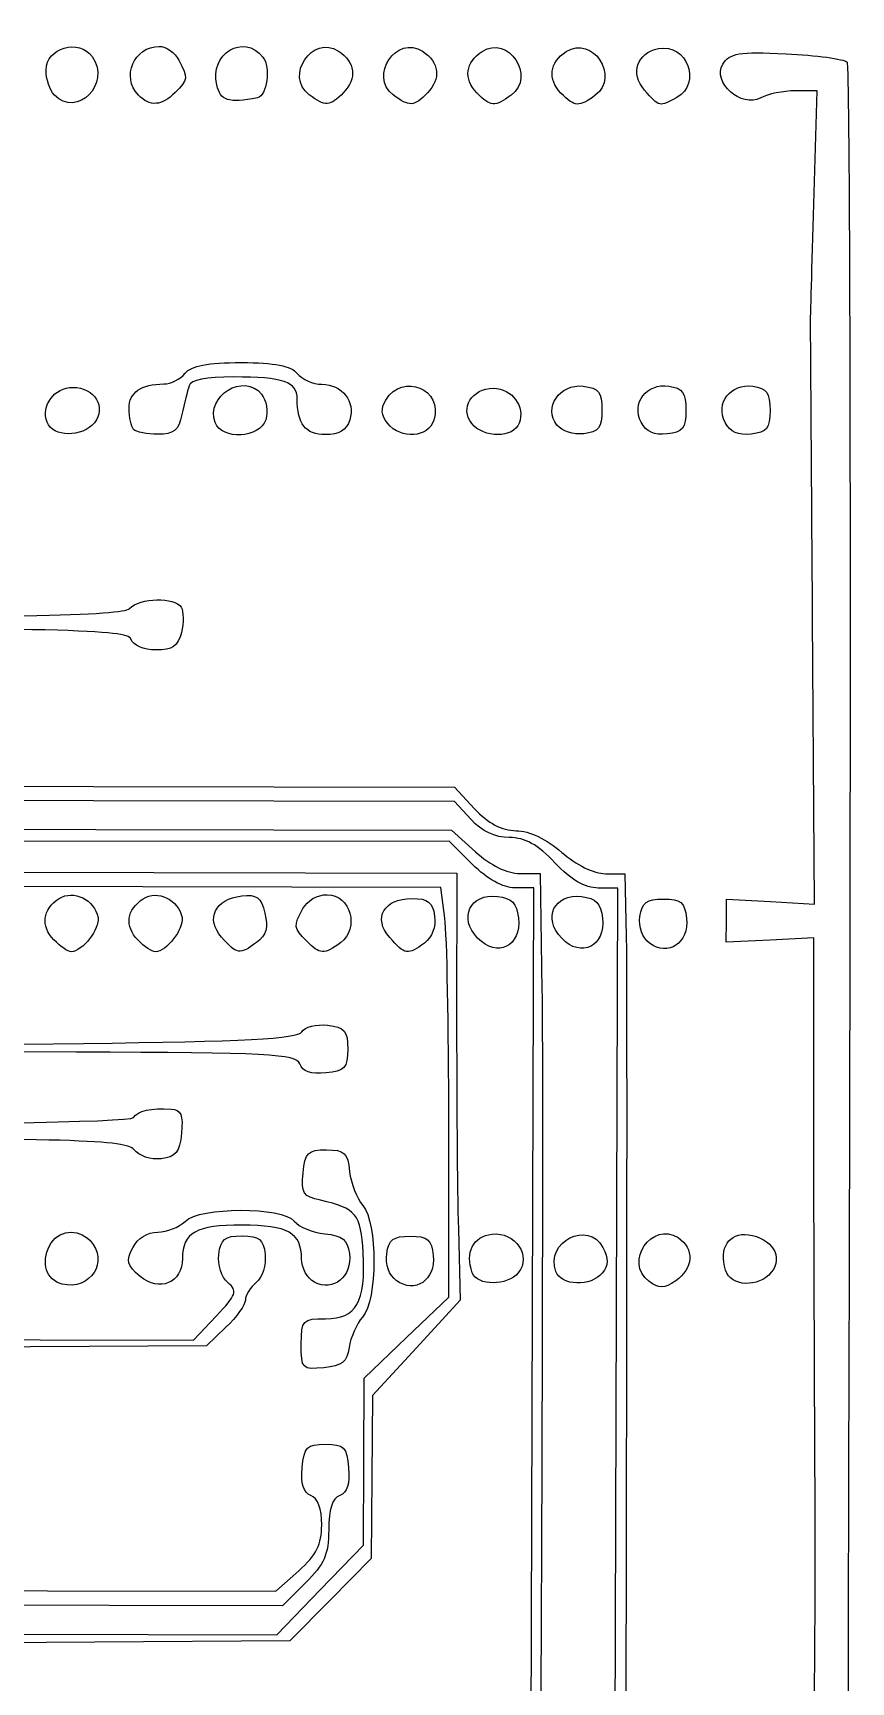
# Model space of a CAD drawing. Extents: x 25 to 242, y 39 to 365.
# Drawn here: x 198.27 to 222.81, y 179.28 to 228.72 of the extents above; entities that cross this region are included whole.
import ezdxf

# ---------------------------------------------------------------- set-up
doc = ezdxf.new("R2010")
doc.units = 0
doc.layers.add('Layer_1', color=7, linetype='CONTINUOUS')

msp = doc.modelspace()

# ---------------------------------------------------------------- linework, layer by layer
at = {"layer": 'Layer_1', "color": 7}
for points in [[(203.780888, 227.162063)], [(216.61455, 227.008423)], [(198.910266, 226.859893)], [(201.431952, 226.854883)], [(206.555759, 226.869013)], [(209.07745, 226.864013)], [(211.58654, 226.924563)], [(214.10823, 226.919563)], [(198.69252, 217.047943)], [(216.51182, 217.046273)], [(201.288617, 216.833633)], [(203.735893, 217.037243)], [(208.90974, 217.015053)], [(213.98754, 216.961873)], [(219.03351, 217.041273)], [(198.89883, 201.525923)], [(201.420516, 201.520923)], [(203.926854, 201.609823)], [(206.474355, 201.499463)], [(208.97023, 201.599153)], [(211.60808, 201.580953)], [(214.12976, 201.575953)], [(216.76516, 201.429173)], [(206.271118, 197.811353)], [(213.95352, 191.587323)], [(219.04646, 191.624613)], [(199.142711, 191.208473)], [(209.16851, 191.319253)], [(216.74105, 191.297573)], [(206.316525, 189.404213)]]:
    msp.add_lwpolyline(points, close=True, dxfattribs=at)
for points in [[(221.69277, 223.590463), (221.79499, 226.983823), (221.14048, 226.984823)], [(211.4314, 217.010273), (211.4314, 217.010073)], [(221.69039, 197.858533), (221.69539, 201.591533), (220.38179, 201.524233), (219.06819, 201.456933), (219.07019, 202.103323), (219.07219, 202.749713), (220.39239, 202.676213), (221.71257, 202.602713), (221.65487, 211.184453)], [(188.360217, 207.063013), (189.258451, 206.154383), (200.085955, 206.131383), (210.91346, 206.108383), (211.51543, 205.460713)], [(211.40934, 205.137743), (210.91748, 205.677453), (200.087288, 205.700453), (189.257099, 205.723453), (188.38096, 206.609743)], [(184.14029, 204.873153), (210.82721, 204.816453), (211.5432, 204.168533)], [(211.45566, 203.791713), (210.75316, 204.493473), (184.234407, 204.474973)], [(197.347466, 203.554983), (210.98412, 203.525983), (210.97812, 199.270553)], [(212.87226, 203.519313), (213.48534, 203.518313), (213.53704, 200.016893)], [(215.44157, 203.513183), (216.0274, 203.512183), (216.065, 201.626783)], [(210.6236, 202.184003), (210.50716, 203.096113), (197.085829, 203.124613)], [(213.85678, 164.573623), (213.17593, 165.250663), (213.23493, 184.169213), (213.29393, 203.087753), (212.72604, 203.088753)], [(220.73708, 163.984183), (220.74108, 165.150083), (218.21939, 165.155083), (215.69771, 165.160083), (215.75681, 184.120903), (215.81591, 203.081713), (215.22672, 203.082713)], [(199.562062, 198.160383), (192.97726, 198.174383), (192.307833, 198.886323)], [(192.725753, 198.928733), (193.393103, 198.349993), (199.781018, 198.425393)], [(193.98265, 180.722783), (205.586963, 180.698183), (206.887996, 182.037533), (208.189029, 183.376883), (208.196829, 185.881363), (208.204629, 188.385853), (209.47555, 189.602943), (210.74647, 190.820043), (210.74347, 196.045963)], [(211.02962, 192.868953), (211.08712, 190.722763), (209.77173, 189.294383), (208.45634, 187.865993), (208.43694, 185.422183), (208.41754, 182.978353), (207.195844, 181.743913), (205.974146, 180.509473), (194.268025, 180.437973)], [(201.48118, 191.439973), (201.48118, 191.440463)], [(211.44735, 191.550623), (211.44735, 191.550743)], [(204.059177, 189.913583), (203.479546, 189.355683), (189.39263, 189.282283), (175.30571, 189.208883), (174.628557, 189.832473), (174.628507, 189.832633)], [(174.72496, 190.239033), (175.440955, 189.591113), (189.261698, 189.561713), (203.082438, 189.532313), (203.765352, 190.250923)], [(178.134561, 182.039683), (205.557957, 181.997983), (206.242839, 182.613993)], [(216.059, 182.719723), (216.015, 165.698063), (218.53635, 165.584983), (221.0577, 165.471893), (221.1149, 164.176063)], [(206.444655, 182.249753), (205.75237, 181.565363), (174.568732, 181.627463)], [(213.51114, 181.044173), (213.43364, 165.572873), (213.95242, 164.937213)]]:
    msp.add_lwpolyline(points, dxfattribs=at)
for points in [[(198.660436, 227.610453), (198.662536, 228.274313), (199.655505, 228.560893), (200.045869, 228.010283)], [(203.780888, 227.162063), (203.555302, 228.096013), (204.587992, 228.719443), (205.167678, 227.999263)], [(206.555759, 226.869023), (205.808637, 227.432073), (206.651909, 228.684103), (207.435623, 228.175373)], [(209.07745, 226.864023), (208.33032, 227.427073), (209.17355, 228.679103), (209.95731, 228.170373)], [(211.7435, 228.166633), (212.53038, 228.672023), (213.36584, 227.416433), (212.61521, 226.856563)], [(214.26519, 228.161633), (215.05207, 228.667033), (215.88752, 227.411433), (215.13689, 226.851563)], [(217.02993, 228.251643), (217.88168, 228.421503), (218.34372, 227.200183), (217.58444, 226.785863)], [(200.045869, 228.010283), (200.620993, 227.199053), (199.592259, 226.156933), (198.910266, 226.859893)], [(201.431952, 226.854893), (200.905815, 227.397203), (201.301592, 228.320333), (202.059549, 228.318723)], [(202.059549, 228.318723), (202.263522, 228.318193), (202.527713, 228.130183), (202.646643, 227.900703)], [(205.167678, 227.999263), (205.41142, 227.696443), (205.293212, 226.832183), (205.000467, 226.776723)], [(207.435623, 228.175373), (207.93582, 227.850673), (207.995733, 227.351703), (207.58484, 226.932613)], [(209.95731, 228.170373), (210.45751, 227.845673), (210.51742, 227.346703), (210.10653, 226.927613)], [(211.58654, 226.924523), (211.17827, 227.345353), (211.24129, 227.844063), (211.7435, 228.166633)], [(214.10823, 226.919523), (213.69995, 227.340353), (213.76298, 227.839063), (214.26519, 228.161633)], [(216.61455, 227.008423), (216.17834, 227.505343), (216.38469, 228.122963), (217.02993, 228.251643)], [(218.96607, 227.783943), (219.16971, 228.118493), (219.43896, 228.162833), (220.85832, 228.095473)], [(220.85832, 228.095473), (221.76848, 228.052273), (222.59187, 227.940493), (222.68809, 227.847033)], [(198.910266, 226.859893), (198.772016, 227.002393), (198.659592, 227.340143), (198.660436, 227.610453)], [(202.646643, 227.900703), (202.926297, 227.361113), (202.922855, 227.332323), (202.530936, 226.932583)], [(220.09834, 226.774703), (219.51463, 226.456173), (218.63508, 227.240153), (218.96607, 227.783943)], [(222.68809, 227.847033), (222.78429, 227.753633), (222.80911, 210.098703), (222.74319, 188.613963)], [(205.000467, 226.776723), (204.126612, 226.611153), (203.896384, 226.683923), (203.780888, 227.162063)], [(217.58444, 226.785863), (217.05283, 226.495763), (217.06759, 226.492373), (216.61455, 227.008423)], [(221.14048, 226.984823), (220.78049, 226.985623), (220.31154, 226.891023), (220.09834, 226.774703)], [(202.530936, 226.932583), (202.134818, 226.528563), (201.773336, 226.503003), (201.431952, 226.854883)], [(207.58484, 226.932613), (207.170884, 226.510393), (207.042174, 226.502443), (206.555759, 226.869013)], [(210.10653, 226.927613), (209.69257, 226.505403), (209.56386, 226.497443), (209.07745, 226.864013)], [(212.61521, 226.856563), (212.12652, 226.492053), (211.99786, 226.500553), (211.58654, 226.924563)], [(215.13689, 226.851563), (214.6482, 226.487053), (214.51954, 226.495553), (214.10823, 226.919563)], [(221.59387, 219.981633), (221.59187, 220.100143), (221.63657, 221.724113), (221.69277, 223.590463)], [(221.65487, 211.184453), (221.62317, 215.904383), (221.59577, 219.863133), (221.59387, 219.981633)], [(202.83491, 218.518153), (203.020915, 218.746683), (203.511603, 218.839913), (204.517041, 218.837783)], [(203.735893, 217.037273), (203.437957, 217.840673), (204.596011, 218.548203), (205.127718, 217.887623)], [(204.517041, 218.837783), (205.522476, 218.835783), (206.01258, 218.740283), (206.197156, 218.511013)], [(208.85512, 217.715453), (209.36561, 218.545383), (210.58254, 218.035063), (210.29378, 217.112153)], [(198.69252, 217.047983), (198.50556, 217.552133), (198.910023, 218.095563), (199.471315, 218.094373)], [(199.471315, 218.094373), (200.117198, 218.093373), (200.483058, 217.488323), (200.113054, 217.033743)], [(201.150464, 217.457263), (201.152064, 217.943883), (201.51079, 218.197773), (202.194936, 218.196323)], [(202.194936, 218.196323), (202.402486, 218.195793), (202.690474, 218.340703), (202.83491, 218.518153)], [(202.949761, 218.140853), (202.904791, 217.992813), (202.810185, 217.605173), (202.739523, 217.279433)], [(204.281776, 218.407353), (203.464825, 218.409353), (203.003185, 218.316753), (202.949761, 218.140853)], [(206.194791, 217.751463), (206.196391, 218.265263), (205.791335, 218.404143), (204.281776, 218.407353)], [(206.197156, 218.511013), (206.340483, 218.332953), (206.671004, 218.186813), (206.931642, 218.186253)], [(206.931642, 218.186253), (207.546505, 218.185253), (207.946793, 217.675913), (207.772078, 217.117483)], [(211.4314, 217.010073), (211.06423, 217.466223), (211.4344, 218.069323), (212.07975, 218.067953)], [(212.07975, 218.067953), (212.64103, 218.066953), (213.04212, 217.521623), (212.85201, 217.018273)], [(213.98754, 216.961873), (213.57252, 217.477483), (214.06844, 218.214013), (214.77339, 218.128973)], [(214.77339, 218.128973), (215.24503, 218.072073), (215.3366, 217.955593), (215.33491, 217.414603)], [(216.51182, 217.046273), (216.2108, 217.627093), (216.67381, 218.229753), (217.34526, 218.131103)], [(217.34526, 218.131103), (217.75952, 218.070203), (217.85822, 217.930903), (217.8566, 217.409293)], [(219.03351, 217.041273), (218.73248, 217.622093), (219.1955, 218.224753), (219.86695, 218.126103)], [(219.86695, 218.126103), (220.2812, 218.065203), (220.37991, 217.925903), (220.37829, 217.404293)], [(205.127718, 217.887623), (205.271072, 217.709533), (205.326272, 217.365383), (205.250392, 217.122843)], [(207.04033, 216.677773), (206.442523, 216.678773), (206.192436, 216.996603), (206.194791, 217.751463)], [(208.90972, 217.015073), (208.71084, 217.262153), (208.6957, 217.456313), (208.85512, 217.715453)], [(200.113054, 217.033743), (199.750882, 216.588783), (198.859496, 216.597723), (198.69252, 217.047943)], [(201.288617, 216.833633), (201.211807, 216.912833), (201.149642, 217.193433), (201.150464, 217.457263)], [(202.739523, 217.279433), (202.636476, 216.804373), (202.494021, 216.687423), (202.019655, 216.688433)], [(205.250392, 217.122843), (205.076611, 216.567403), (203.934077, 216.502853), (203.735893, 217.037243)], [(207.772078, 217.117483), (207.675918, 216.810123), (207.454191, 216.676893), (207.04033, 216.677773)], [(210.29378, 217.112153), (210.12676, 216.578293), (209.30756, 216.520833), (208.90974, 217.015053)], [(215.33491, 217.414603), (215.33291, 216.879753), (215.23911, 216.757243), (214.78936, 216.704613)], [(217.29063, 216.697323), (216.90425, 216.652423), (216.659, 216.762323), (216.51182, 217.046273)], [(217.8566, 217.409293), (217.8546, 216.868303), (217.7626, 216.752203), (217.29063, 216.697323)], [(220.37829, 217.404293), (220.37629, 216.863303), (220.28429, 216.747213), (219.81232, 216.692323)], [(202.019655, 216.688433), (201.69439, 216.689233), (201.36542, 216.754433), (201.288617, 216.833633)], [(212.85201, 217.018273), (212.68224, 216.568723), (211.7908, 216.563573), (211.4314, 217.010273)], [(214.78936, 216.704613), (214.4904, 216.669613), (214.1296, 216.785413), (213.98754, 216.961873)], [(219.81232, 216.692323), (219.42594, 216.647423), (219.18069, 216.757323), (219.03351, 217.041273)], [(201.163315, 211.462863), (201.484218, 211.790183), (202.526856, 211.815923), (202.71535, 211.501163)], [(186.703672, 211.154543), (197.706193, 211.185143), (200.959091, 211.254553), (201.163315, 211.462863)], [(202.71535, 211.501163), (202.79045, 211.375763), (202.79317, 211.036403), (202.72145, 210.747023)], [(201.204975, 210.547023), (201.09997, 210.830183), (199.293535, 210.874283), (186.706285, 210.901023)], [(202.72145, 210.747023), (202.619192, 210.334743), (202.45397, 210.221173), (201.957937, 210.222233)], [(201.957937, 210.222233), (201.589113, 210.223033), (201.274865, 210.358563), (201.204975, 210.547023)], [(211.51543, 205.460713), (211.9209, 205.024453), (212.32749, 204.809733), (212.76101, 204.802913)], [(212.55883, 204.596633), (212.12907, 204.597423), (211.73079, 204.785033), (211.40934, 205.137743)], [(212.76101, 204.802913), (213.16116, 204.796913), (213.67909, 204.551003), (214.13018, 204.153613)], [(213.92699, 203.839603), (213.41303, 204.386203), (213.03455, 204.595623), (212.55883, 204.596633)], [(212.72604, 203.088753), (212.37, 203.089543), (211.89611, 203.351743), (211.45566, 203.791713)], [(211.5432, 204.168533), (211.98879, 203.765303), (212.49073, 203.520123), (212.87226, 203.519313)], [(215.22672, 203.082713), (214.82922, 203.083503), (214.40634, 203.329823), (213.92699, 203.839603)], [(214.13018, 204.153613), (214.55766, 203.777043), (215.09644, 203.513923), (215.44157, 203.513183)], [(198.89883, 201.525923), (198.490557, 201.946753), (198.553578, 202.445463), (199.055798, 202.768033)], [(199.055798, 202.768033), (199.485171, 203.043813), (200.119261, 202.734633), (200.220302, 202.200283)], [(201.420516, 201.520923), (201.012242, 201.941753), (201.075264, 202.440463), (201.577482, 202.763033)], [(201.577482, 202.763033), (202.006856, 203.038813), (202.640947, 202.729633), (202.741991, 202.195283)], [(203.926854, 201.609823), (203.438851, 202.165723), (203.725546, 202.750973), (204.533602, 202.848433)], [(204.533602, 202.848433), (204.980993, 202.902433), (205.109496, 202.805733), (205.224736, 202.328643)], [(206.364685, 202.468053), (206.489468, 202.705433), (206.804412, 202.883883), (207.097472, 202.883263)], [(207.097472, 202.883263), (207.792453, 202.882263), (208.074922, 201.876643), (207.500718, 201.448363)], [(208.97023, 201.599153), (208.45715, 202.183603), (208.79283, 202.771973), (209.63834, 202.770173)], [(209.63834, 202.770173), (210.12278, 202.769173), (210.26021, 202.662173), (210.3167, 202.242143)], [(211.60808, 201.580953), (211.02228, 202.184763), (211.37795, 202.931163), (212.20401, 202.831523)], [(212.20401, 202.831523), (212.63873, 202.779123), (212.78201, 202.631383), (212.83086, 202.185373)], [(214.12976, 201.575953), (213.54396, 202.179773), (213.89964, 202.926163), (214.7257, 202.826523)], [(214.7257, 202.826523), (215.16042, 202.774123), (215.3037, 202.626393), (215.35255, 202.180383)], [(216.47593, 202.229443), (216.53573, 202.654253), (216.67176, 202.755613), (217.18049, 202.754533)], [(217.18049, 202.754533), (217.70812, 202.753533), (217.82123, 202.658933), (217.87424, 202.175023)], [(205.224736, 202.328643), (205.33022, 201.891923), (205.267606, 201.668953), (204.97903, 201.453713)], [(206.474355, 201.499453), (206.084933, 201.900853), (206.081671, 201.929653), (206.364685, 202.468053)], [(210.3167, 202.242143), (210.3602, 201.918353), (210.2426, 201.607283), (210.01135, 201.434793)], [(216.76516, 201.429173), (216.54502, 201.595063), (216.43102, 201.910523), (216.47593, 202.229443)], [(200.220302, 202.200283), (200.283662, 201.865213), (199.74352, 201.174773), (199.418579, 201.175463)], [(202.741991, 202.195283), (202.805341, 201.860213), (202.26521, 201.169783), (201.940266, 201.170473)], [(210.74347, 196.045963), (210.74147, 198.920213), (210.68767, 201.682343), (210.6236, 202.184003)], [(212.83086, 202.185373), (212.92366, 201.337883), (212.19388, 200.977133), (211.60808, 201.580953)], [(215.35255, 202.180383), (215.44535, 201.332893), (214.71556, 200.972143), (214.12976, 201.575953)], [(217.87424, 202.175023), (217.95444, 201.442563), (217.31658, 201.013603), (216.76516, 201.429173)], [(199.418579, 201.175463), (199.319509, 201.175673), (199.085626, 201.333383), (198.89883, 201.525923)], [(201.940266, 201.170473), (201.841196, 201.170683), (201.607312, 201.328383), (201.420516, 201.520923)], [(204.97903, 201.453713), (204.469361, 201.073573), (204.386866, 201.085803), (203.926854, 201.609823)], [(207.500718, 201.448363), (207.005535, 201.079013), (206.875992, 201.085463), (206.474355, 201.499463)], [(210.01135, 201.434793), (209.5136, 201.063543), (209.42864, 201.076953), (208.97023, 201.599153)], [(216.065, 201.626783), (216.0857, 200.589813), (216.0828, 192.081633), (216.059, 182.719723)], [(213.53704, 200.016893), (213.56544, 198.091113), (213.55384, 189.553393), (213.51114, 181.044173)], [(210.97812, 199.270553), (210.97512, 196.930073), (210.99792, 194.049353), (211.02962, 192.868953)], [(199.781018, 198.425393), (204.608251, 198.482393), (206.209044, 198.566923), (206.333107, 198.771423)], [(206.333107, 198.771423), (206.423407, 198.920263), (206.770611, 199.009463), (207.104679, 198.969633)], [(207.104679, 198.969633), (207.624115, 198.907733), (207.711784, 198.803613), (207.710062, 198.250833)], [(206.271118, 197.811333), (206.162414, 198.104463), (205.322766, 198.148153), (199.562062, 198.160383)], [(207.05171, 197.540363), (206.608573, 197.497063), (206.355009, 197.585163), (206.271118, 197.811353)], [(207.710062, 198.250833), (207.708162, 197.684613), (207.626642, 197.596493), (207.05171, 197.540363)], [(221.72499, 186.045493), (221.70349, 190.489503), (221.68789, 195.805383), (221.69039, 197.858533)], [(201.28569, 196.202343), (201.410047, 196.406293), (201.814537, 196.497483), (202.411662, 196.456203)], [(202.411662, 196.456203), (202.711135, 196.435503), (202.778088, 196.280083), (202.724611, 195.729753)], [(177.27765, 196.244543), (177.561934, 195.951513), (201.107512, 195.910103), (201.28569, 196.202343)], [(201.30012, 195.237083), (201.062617, 195.532163), (199.631891, 195.574723), (189.206022, 195.596873)], [(202.724611, 195.729753), (202.669101, 195.158553), (202.556492, 195.017923), (202.113037, 194.966033)], [(202.113037, 194.966033), (201.810568, 194.930633), (201.45002, 195.050833), (201.30012, 195.237083)], [(206.372342, 194.542443), (206.431872, 195.153643), (206.514003, 195.235013), (207.070236, 195.233833)], [(207.070236, 195.233833), (207.615029, 195.232833), (207.709906, 195.144633), (207.768757, 194.585953)], [(206.895132, 193.720503), (206.377313, 193.833863), (206.313152, 193.934733), (206.372342, 194.542443)], [(207.768757, 194.585953), (207.806217, 194.230353), (207.983731, 193.770773), (208.16324, 193.564653)], [(202.830685, 193.089883), (203.261366, 193.529153), (205.75532, 193.533333), (206.107843, 193.094883)], [(208.174615, 192.145373), (208.111745, 193.303523), (207.962893, 193.486763), (206.895132, 193.720503)], [(208.16324, 193.564653), (208.61197, 193.049423), (208.60722, 190.735713), (208.15634, 190.221203)], [(198.76881, 192.359993), (199.01478, 192.827913), (199.602951, 192.902793), (199.979966, 192.514183)], [(202.011519, 192.768423), (202.288141, 192.767893), (202.656766, 192.912493), (202.830685, 193.089883)], [(204.541494, 192.978023), (203.163631, 192.981023), (202.754583, 192.752053), (202.752165, 191.976723)], [(206.324556, 191.969133), (206.326956, 192.744463), (205.919357, 192.975103), (204.541494, 192.978023)], [(206.107843, 193.094883), (206.245646, 192.923683), (206.658589, 192.753133), (207.025495, 192.715873)], [(213.95351, 191.587343), (213.62563, 192.471473), (214.93118, 193.139893), (215.36207, 192.308493)], [(216.74107, 191.297553), (215.99436, 191.860283), (216.83877, 193.112003), (217.62166, 192.602953)], [(199.142711, 191.208473), (198.673874, 191.319873), (198.501353, 191.851193), (198.76881, 192.359993)], [(199.979966, 192.514183), (200.570979, 191.904993), (199.994546, 191.006063), (199.142711, 191.208473)], [(201.261597, 192.299653), (201.409862, 192.581713), (201.709587, 192.769063), (202.011519, 192.768423)], [(203.845222, 192.097833), (203.898922, 192.558683), (204.018902, 192.654563), (204.540539, 192.653453)], [(204.540539, 192.653453), (205.062175, 192.652453), (205.181558, 192.555953), (205.232384, 192.094883)], [(207.025495, 192.715873), (207.550547, 192.662573), (207.707683, 192.535973), (207.763444, 192.121393)], [(208.8793, 192.119513), (208.9391, 192.544323), (209.07513, 192.645683), (209.58386, 192.644603)], [(209.58386, 192.644603), (210.11148, 192.643603), (210.22461, 192.549003), (210.27761, 192.065093)], [(211.44735, 191.550743), (211.22246, 192.157183), (211.47025, 192.639603), (212.04088, 192.706173)], [(212.04088, 192.706173), (212.7362, 192.787273), (213.23595, 192.049683), (212.82648, 191.546623)], [(217.62166, 192.602953), (218.11615, 192.281433), (218.08312, 191.667583), (217.55196, 191.307873)], [(219.04646, 191.624643), (218.8416, 192.293653), (219.14236, 192.762483), (219.729, 192.688663)], [(219.729, 192.688663), (220.43327, 192.600063), (220.78869, 192.018573), (220.41742, 191.562413)], [(201.48118, 191.440463), (201.084311, 191.771663), (201.051513, 191.900003), (201.261597, 192.299653)], [(202.752165, 191.976723), (202.749765, 191.246723), (202.061224, 190.955893), (201.48118, 191.439973)], [(204.114295, 191.255203), (203.925327, 191.416833), (203.8085, 191.782683), (203.845222, 192.097833)], [(205.232384, 192.094883), (205.266564, 191.784793), (205.148904, 191.414973), (204.967105, 191.261073)], [(206.713617, 191.265623), (206.498797, 191.384163), (206.323719, 191.700743), (206.324556, 191.969133)], [(207.763444, 192.121393), (207.854894, 191.441533), (207.265501, 190.961083), (206.713617, 191.265623)], [(207.047053, 190.170443), (207.971306, 190.168443), (208.254961, 190.665303), (208.174615, 192.145373)], [(209.16851, 191.319253), (208.9484, 191.485143), (208.83439, 191.800593), (208.8793, 192.119513)], [(210.27761, 192.065093), (210.35781, 191.332643), (209.71995, 190.903673), (209.16851, 191.319253)], [(215.36207, 192.308493), (215.54132, 191.962653), (215.53791, 191.774423), (215.34817, 191.541323)], [(212.82648, 191.546623), (212.50104, 191.146783), (211.59616, 191.149483), (211.44735, 191.550623)], [(215.34817, 191.541323), (215.00732, 191.122533), (214.11496, 191.151973), (213.95352, 191.587323)], [(220.41742, 191.562413), (220.03379, 191.091103), (219.19823, 191.129033), (219.04646, 191.624613)], [(203.765352, 190.250923), (204.376936, 190.894483), (204.413383, 190.999373), (204.114295, 191.255203)], [(204.967105, 191.261073), (204.787421, 191.108953), (204.640046, 190.869063), (204.639607, 190.727993)], [(217.55196, 191.307873), (217.19215, 191.064203), (217.05303, 191.062423), (216.74105, 191.297573)], [(204.639607, 190.727993), (204.639077, 190.586913), (204.377973, 190.220433), (204.059177, 189.913583)], [(206.316562, 189.404213), (206.318962, 190.136543), (206.352572, 190.171923), (207.047053, 190.170443)], [(208.15634, 190.221203), (207.97532, 190.014613), (207.794194, 189.603263), (207.75384, 189.307083)], [(206.997298, 188.702513), (206.342036, 188.639113), (206.314229, 188.667813), (206.316525, 189.404213)], [(207.75384, 189.307083), (207.69508, 188.875833), (207.544396, 188.755423), (206.997298, 188.702513)], [(222.74319, 188.613963), (222.67809, 167.057353), (222.70439, 149.330153), (222.80419, 149.058473)], [(206.344124, 185.704723), (206.404434, 186.325653), (206.484766, 186.406183), (207.04269, 186.404993)], [(207.04269, 186.404993), (207.600614, 186.403993), (207.680447, 186.322893), (207.73688, 185.701773)], [(221.66699, 177.588613), (221.72039, 177.795883), (221.74649, 181.601483), (221.72499, 186.045493)], [(206.60421, 184.873123), (206.37815, 184.962623), (206.297192, 185.221523), (206.344124, 185.704723)], [(207.73688, 185.701773), (207.7808, 185.218383), (207.69823, 184.959863), (207.471614, 184.871293)], [(206.930078, 183.986563), (206.931678, 184.474033), (206.815696, 184.789363), (206.60421, 184.873123)], [(207.471614, 184.871293), (207.245488, 184.782893), (207.141697, 184.459863), (207.139761, 183.838423)], [(206.242839, 182.613993), (206.770836, 183.088893), (206.928261, 183.403303), (206.930078, 183.986563)], [(207.139761, 183.838423), (207.137361, 183.099153), (207.010617, 182.809273), (206.444655, 182.249753)]]:
    msp.add_open_spline(points, degree=3, dxfattribs=at)

doc.saveas('drawing.dxf')
